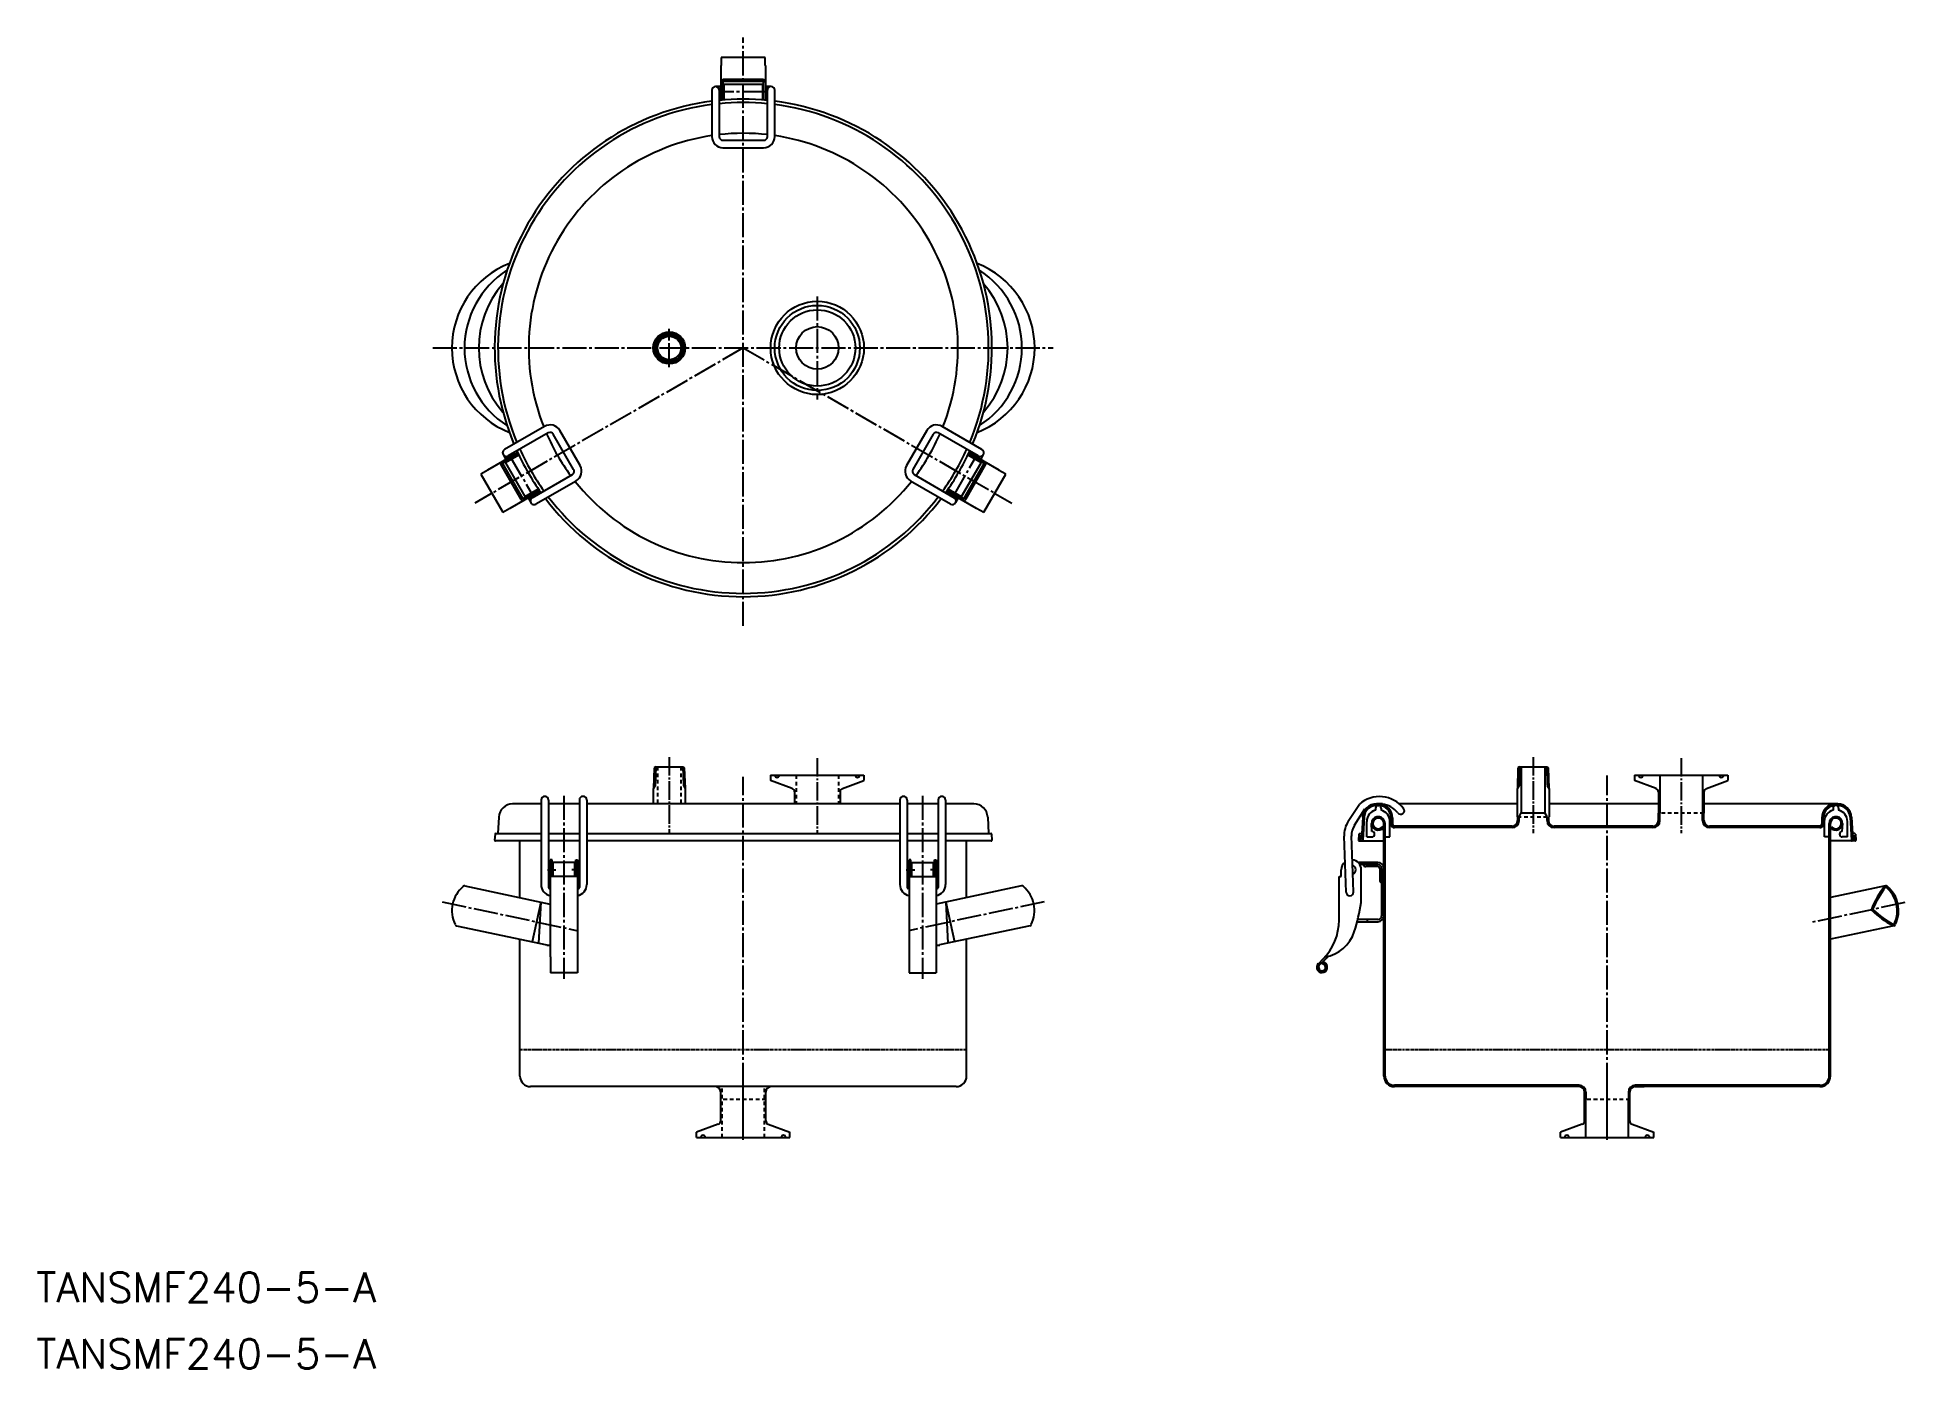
# Model space of a CAD drawing. Extents: x -225 to 784, y 68 to 787.
import ezdxf

# ---------------------------------------------------------------- set-up
doc = ezdxf.new("R2010")
doc.units = 0
for name, pattern in [('CENS', [13, 10, -1, 1, -1]), ('CENTER', [17.5, 13, -1.5, 1.5, -1.5]), ('DASHED', [3.5, 2, -1.5]), ('PHANTOM', [2.5, 1.25, -0.25, 0.25, -0.25, 0.25, -0.25])]:
    doc.linetypes.add(name, pattern=pattern)
doc.layers.get('0').update_dxf_attribs({"linetype": 'CONTINUOUS'})
doc.layers.add('CENTER', color=1, linetype='CENTER')
doc.styles.get("Standard").update_dxf_attribs({"font": 'txt.shx', "bigfont": '@extfont2.shx'})

msp = doc.modelspace()

# ---------------------------------------------------------------- linework, layer by layer
at = {"color": 7, "linetype": 'CONTINUOUS'}
for p, q in [((144.2, 753.1), (144.2, 771.9)), ((144.3, 771.9), (144.2, 771.9)), ((168.1, 776.3), (144.3, 776.3)), ((144.3, 776.3), (144.3, 771.9)), ((168.1, 771.9), (168.1, 776.3)), ((168.2, 771.9), (168.1, 771.9)), ((168.2, 771.9), (168.2, 753.1)), ((139.2, 758.5), (139.2, 733.5)), ((144.2, 760.5), (141.2, 760.5)), ((143.2, 758.5), (143.2, 733.5)), ((143.5, 759.9), (143.5, 755.4)), ((144.2, 759.9), (143.5, 759.9)), ((145.2, 763.1), (144.2, 763.1)), ((167.2, 763.3), (145.2, 763.3)), ((145.2, 763.3), (145.2, 753.2)), ((145.7, 759.7), (145.2, 759.7)), ((166.9, 764.3), (145.4, 764.3)), ((166.7, 761.7), (145.7, 761.7)), ((145.7, 761.7), (145.7, 753.3)), ((166.7, 753.3), (166.7, 761.7)), ((167.2, 759.7), (166.7, 759.7)), ((167.2, 753.2), (167.2, 763.3)), ((168.2, 763.1), (167.2, 763.1)), ((171.2, 760.5), (168.2, 760.5)), ((168.2, 760.4), (168.9, 760.4)), ((168.9, 760.4), (168.9, 754.9)), ((169.2, 733.5), (169.2, 758.5)), ((173.2, 733.5), (173.2, 758.5)), ((143.5, 756.5), (143.2, 756.5)), ((143.5, 755.4), (144.2, 755.4)), ((145.7, 755.7), (145.2, 755.7)), ((167.2, 755.7), (166.7, 755.7)), ((168.9, 754.9), (168.2, 754.9)), ((168.9, 756.5), (169.2, 756.5)), ((145.2, 731.5), (167.2, 731.5)), ((145.2, 727.5), (167.2, 727.5)), ((48.8, 576.9), (27.1, 564.4)), ((285.2, 564.4), (263.6, 576.9)), ((50.8, 573.5), (29.1, 561)), ((64.5, 553.7), (53.5, 572.7)), ((68, 555.7), (57, 574.7)), ((255.4, 574.7), (244.4, 555.7)), ((258.8, 572.7), (247.8, 553.7)), ((283.2, 561), (261.6, 573.5)), ((18.1, 553.4), (34.3, 562.8)), ((25.2, 556.1), (36, 537.5)), ((25.6, 557.8), (26.1, 556.9)), ((34.7, 561.9), (26, 556.8)), ((26, 556.8), (37, 537.8)), ((26.4, 561.7), (27.9, 559.1)), ((27.6, 559.7), (32.4, 562.5)), ((34.9, 561.4), (27.6, 557.2)), ((27.9, 559.1), (27.6, 559.7)), ((27.6, 557.2), (38.1, 539)), ((29.1, 558.6), (29.3, 558.2)), ((31, 561.7), (30.9, 562)), ((32.4, 562.5), (32.7, 561.9)), ((32.6, 560.6), (32.8, 560.2)), ((274.2, 539), (284.7, 557.2)), ((275.4, 537.8), (286.4, 556.8)), ((276.4, 537.5), (287.1, 556.1)), ((284.7, 557.2), (277.5, 561.4)), ((286.4, 556.8), (277.7, 561.9)), ((278.1, 562.8), (294.3, 553.4)), ((279.6, 560.2), (279.8, 560.6)), ((280.4, 562.2), (280.1, 561.6)), ((284.3, 560), (280.4, 562.2)), ((281.3, 561.7), (281.5, 562)), ((283, 558.2), (283.3, 558.6)), ((284, 559.4), (284.3, 560)), ((284.5, 559.1), (286, 561.7)), ((286.2, 556.9), (286.7, 557.8)), ((18.1, 553.3), (14.3, 551.1)), ((14.3, 551.1), (26.2, 530.5)), ((18.1, 553.4), (18.1, 553.3)), ((42.1, 538.4), (63.8, 550.9)), ((44.1, 535), (65.8, 547.5)), ((246.6, 547.5), (268.2, 535)), ((248.6, 550.9), (270.2, 538.4)), ((286.2, 530.5), (298.1, 551.1)), ((294.2, 553.3), (294.3, 553.4)), ((298.1, 551.1), (294.2, 553.3)), ((46.3, 542), (30.1, 532.6)), ((37, 537.8), (45.7, 542.8)), ((37.1, 537.9), (37.6, 537)), ((38.1, 539), (45.4, 543.2)), ((39.8, 540), (40.1, 539.6)), ((39.9, 538.3), (41.4, 535.7)), ((40.4, 538.6), (40.7, 538)), ((40.7, 538), (44.6, 540.2)), ((43.3, 542), (43.6, 541.6)), ((43.7, 539.7), (43.9, 539.4)), ((44.6, 540.2), (44.3, 540.8)), ((282.3, 532.6), (266.1, 542)), ((266.7, 542.8), (275.4, 537.8)), ((267, 543.2), (274.2, 539)), ((267.3, 540.5), (267.7, 541.1)), ((272.1, 537.7), (267.3, 540.5)), ((268.6, 539.7), (268.5, 539.4)), ((268.8, 541.6), (269.1, 542)), ((271, 535.7), (272.5, 538.3)), ((272.4, 538.3), (272.1, 537.7)), ((272.3, 539.6), (272.5, 540)), ((274.7, 537), (275.2, 537.9)), ((26.2, 530.5), (30, 532.7)), ((30, 532.7), (30.1, 532.6)), ((282.3, 532.6), (282.3, 532.7)), ((282.3, 532.7), (286.2, 530.5)), ((108, 392.4), (107.7, 381.3)), ((108.9, 392.9), (108, 392.4)), ((108.9, 392.9), (123.5, 392.9)), ((123.5, 392.9), (124.3, 392.4)), ((124.3, 392.4), (124.7, 381.3)), ((170.9, 388.4), (221.4, 388.4)), ((170.9, 388.4), (170.9, 385.5)), ((182.6, 381.3), (170.9, 385.5)), ((209.8, 381.3), (221.4, 385.5)), ((221.4, 388.4), (221.4, 385.5)), ((574.9, 392.4), (574.6, 381.3)), ((575.8, 392.9), (574.9, 392.4)), ((575.8, 392.9), (590.4, 392.9)), ((576.7, 392.9), (576.7, 368.1)), ((589.4, 392.9), (589.4, 368.1)), ((590.4, 392.9), (591.2, 392.4)), ((591.2, 392.4), (591.6, 381.3)), ((637.8, 388.4), (688.3, 388.4)), ((637.8, 388.4), (637.8, 385.5)), ((649.5, 381.3), (637.8, 385.5)), ((651.6, 388.4), (651.6, 367.9)), ((674.6, 388.4), (674.6, 367.9)), ((676.7, 381.3), (688.3, 385.5)), ((688.3, 388.4), (688.3, 385.5)), ((46.9, 375), (46.9, 329.3)), ((50.9, 375), (50.9, 327.8)), ((67.6, 375), (67.6, 327.8)), ((71.6, 375), (71.6, 329.3)), ((108.6, 382.8), (107.5, 381)), ((107.5, 381), (107.5, 372.9)), ((123.8, 382.8), (124.8, 381)), ((124.8, 381), (124.8, 372.9)), ((183.9, 379.4), (183.9, 372.9)), ((208.5, 379.4), (208.5, 372.9)), ((240.8, 375), (240.8, 329.3)), ((244.8, 375), (244.8, 327.8)), ((261.5, 375), (261.5, 327.8)), ((265.5, 375), (265.5, 329.3)), ((575.5, 382.8), (574.4, 381)), ((574.4, 381), (574.4, 365.9)), ((590.7, 382.8), (591.7, 381)), ((591.7, 381), (591.7, 365.9)), ((650.8, 379.4), (650.8, 367.9)), ((675.4, 379.4), (675.4, 367.9)), ((24, 365.8), (23.6, 356.9)), ((46.9, 372.9), (31.5, 372.9)), ((67.6, 372.9), (50.9, 372.9)), ((240.8, 372.9), (71.6, 372.9)), ((261.5, 372.9), (244.8, 372.9)), ((280.8, 372.9), (265.5, 372.9)), ((288.3, 365.8), (288.8, 356.9)), ((483.2, 363.6), (489.2, 372.8)), ((486.5, 361.4), (492.2, 370.2)), ((491, 365.8), (490.3, 353.7)), ((491.8, 365.7), (491.1, 353.3)), ((493.2, 355.1), (493.2, 363.5)), ((497.9, 370.6), (497.9, 369.6)), ((501.6, 372.9), (498.4, 372.9)), ((498.4, 372.1), (499.6, 372.1)), ((500.9, 370.6), (500.9, 369.6)), ((505.7, 355.1), (505.7, 363.5)), ((506.3, 365.4), (506.3, 361.9)), ((507.1, 365.4), (507.1, 361.9)), ((574.4, 372.9), (510.9, 372.9)), ((574.7, 365.9), (574.7, 363.9)), ((575.5, 365.9), (576.7, 368.1)), ((575.5, 363.9), (575.5, 365.9)), ((576.7, 368.1), (589.4, 368.1)), ((590.6, 365.9), (589.4, 368.1)), ((590.6, 363.9), (590.6, 365.9)), ((591.4, 365.9), (591.4, 363.9)), ((650.8, 372.9), (591.7, 372.9)), ((650.8, 363.9), (650.8, 367.9)), ((651.6, 363.9), (651.6, 367.9)), ((674.6, 363.9), (674.6, 367.9)), ((747.7, 372.9), (675.4, 372.9)), ((675.4, 363.9), (675.4, 367.9)), ((739.1, 365.4), (739.1, 361.9)), ((739.9, 365.4), (739.9, 361.9)), ((740.5, 355.1), (740.5, 363.5)), ((745.2, 370.6), (745.2, 369.6)), ((747.7, 372.1), (746.6, 372.1)), ((748.2, 370.6), (748.2, 369.6)), ((753, 355.1), (753, 363.5)), ((754.4, 365.7), (755.1, 353.3)), ((755.2, 365.8), (755.9, 353.7)), ((22, 356.5), (21.8, 353.3)), ((22.4, 356.9), (46.9, 356.9)), ((50.9, 356.9), (67.6, 356.9)), ((71.6, 356.9), (240.8, 356.9)), ((244.8, 356.9), (261.5, 356.9)), ((265.5, 356.9), (290, 356.9)), ((290.4, 356.5), (290.6, 353.3)), ((482, 325.3), (480.9, 355.5)), ((486, 325.4), (484.9, 355.6)), ((488.9, 356.5), (488.7, 353.3)), ((489.3, 356.9), (490.1, 356.9)), ((489.6, 356.1), (489.5, 353.7)), ((489.5, 353.7), (490.3, 353.7)), ((489.6, 354.9), (490.4, 354.9)), ((493.2, 355.1), (495.9, 355.1)), ((495.9, 358.1), (495.8, 362.3)), ((502.4, 360.3), (501.8, 360.7)), ((502.4, 225.9), (502.4, 362.4)), ((503.1, 225.9), (503.1, 362.4)), ((503.1, 355.1), (505.7, 355.1)), ((571.7, 360.9), (508.1, 360.9)), ((571.7, 360.1), (508.1, 360.1)), ((571.7, 360.9), (563.1, 360.9)), ((647.8, 360.9), (594.4, 360.9)), ((647.8, 360.1), (594.4, 360.1)), ((738.1, 360.9), (678.4, 360.9)), ((738.1, 360.1), (678.4, 360.1)), ((743.1, 355.1), (740.5, 355.1)), ((743.1, 225.9), (743.1, 362.4)), ((743.8, 225.9), (743.8, 362.4)), ((743.8, 360.3), (744.4, 360.7)), ((750.2, 358.1), (750.4, 362.3)), ((753, 355.1), (750.2, 355.1)), ((756.6, 354.9), (755.8, 354.9)), ((756.7, 353.7), (755.9, 353.7)), ((756.9, 356.9), (756.1, 356.9)), ((756.5, 356.1), (756.7, 353.7)), ((757.3, 356.5), (757.5, 353.3)), ((46.9, 352.9), (22.2, 352.9)), ((35.5, 322.3), (35.5, 352.9)), ((67.6, 352.9), (50.9, 352.9)), ((240.8, 352.9), (71.6, 352.9)), ((261.5, 352.9), (244.8, 352.9)), ((290.2, 352.9), (265.5, 352.9)), ((276.9, 322.3), (276.9, 352.9)), ((489.1, 352.9), (502.4, 352.9)), ((757.1, 352.9), (743.8, 352.9)), ((51.9, 340.1), (51.1, 340.1)), ((51.1, 340.1), (51.1, 334.6)), ((51.1, 334.6), (51.9, 334.6)), ((51.9, 342.7), (51.9, 290.3)), ((52.9, 342.7), (51.9, 342.7)), ((66.6, 333.7), (51.9, 333.7)), ((52.9, 333.7), (52.9, 342.7)), ((53.4, 339.3), (52.9, 339.3)), ((52.9, 335.3), (53.4, 335.3)), ((53.4, 333.7), (53.4, 341.3)), ((65.1, 341.3), (53.4, 341.3)), ((65.1, 333.7), (65.1, 341.3)), ((65.1, 339.3), (65.6, 339.3)), ((65.6, 335.3), (65.1, 335.3)), ((65.6, 333.7), (65.6, 342.7)), ((65.6, 342.7), (66.6, 342.7)), ((66.6, 342.7), (66.6, 290.3)), ((66.6, 340.1), (67.3, 340.1)), ((67.3, 334.6), (66.6, 334.6)), ((67.3, 340.1), (67.3, 334.6)), ((245.8, 340.1), (245, 340.1)), ((245, 340.1), (245, 334.6)), ((245, 334.6), (245.8, 334.6)), ((245.8, 342.7), (245.8, 290.3)), ((246.8, 342.7), (245.8, 342.7)), ((245.8, 333.7), (260.5, 333.7)), ((246.8, 333.7), (246.8, 342.7)), ((247.3, 339.3), (246.8, 339.3)), ((246.8, 335.3), (247.3, 335.3)), ((247.3, 341.3), (259, 341.3)), ((247.3, 333.7), (247.3, 341.3)), ((259, 333.7), (259, 341.3)), ((259, 339.3), (259.5, 339.3)), ((259.5, 335.3), (259, 335.3)), ((259.5, 333.7), (259.5, 342.7)), ((259.5, 342.7), (260.5, 342.7)), ((260.5, 342.7), (260.5, 290.3)), ((260.5, 340.1), (261.2, 340.1)), ((261.2, 334.6), (260.5, 334.6)), ((261.2, 340.1), (261.2, 334.6)), ((478.2, 310.2), (478.2, 333.7)), ((478.2, 333.7), (479.4, 333.7)), ((479.4, 333.7), (479.4, 337.3)), ((499.2, 341.3), (488.4, 341.3)), ((499.2, 340.1), (489.4, 340.1)), ((490.2, 319.7), (490.2, 337.3)), ((499.2, 339.1), (492.7, 339.1)), ((500.2, 338.1), (500.2, 331.6)), ((501.2, 338.1), (501.2, 312.5)), ((5.7, 328.6), (51.9, 318.8)), ((51.9, 327.3), (51.4, 327.3)), ((66.6, 327.3), (67.1, 327.3)), ((245.8, 327.3), (245.3, 327.3)), ((306.6, 328.6), (260.5, 318.8)), ((260.5, 327.3), (261, 327.3)), ((773.5, 328.6), (743.8, 322.3)), ((46.7, 319.9), (42.1, 298.4)), ((46.7, 319.9), (45.5, 297.7)), ((265.7, 319.9), (266.8, 297.7)), ((265.7, 319.9), (270.3, 298.4)), ((1.2, 307.1), (50, 296.7)), ((311.2, 307.1), (262.3, 296.7)), ((488, 309.3), (499.2, 309.3)), ((499.2, 310.5), (488.3, 310.5)), ((493.4, 310.5), (493.4, 309.3)), ((778.1, 307.1), (743.8, 299.8)), ((35.5, 225.9), (35.5, 299.8)), ((276.9, 225.9), (276.9, 299.8)), ((52, 290.3), (52, 281.7)), ((66.6, 290.3), (66.5, 290.3)), ((66.5, 290.3), (66.5, 281.7)), ((245.8, 290.3), (245.9, 290.3)), ((245.9, 290.3), (245.9, 281.7)), ((260.4, 290.3), (260.4, 281.7)), ((260.5, 289.3), (260.4, 289.3)), ((469.4, 289), (467, 286.6)), ((470.1, 288.3), (467.7, 285.9)), ((469.3, 287.4), (469.2, 286.4)), ((66.5, 281.7), (52, 281.7)), ((245.9, 281.7), (260.4, 281.7)), ((271.2, 220.2), (41.2, 220.2)), ((144, 213.2), (144, 217.2)), ((144, 201.7), (144, 213.2)), ((168.4, 213.2), (168.4, 217.2)), ((168.4, 201.7), (168.4, 213.2)), ((607.9, 220.9), (508.1, 220.9)), ((607.9, 220.2), (508.1, 220.2)), ((607.9, 220.9), (603.1, 220.9)), ((607.9, 220.2), (603.1, 220.2)), ((610.9, 213.2), (610.9, 217.2)), ((610.9, 201.7), (610.9, 213.2)), ((611.6, 217.2), (611.6, 213.2)), ((611.6, 192.7), (611.6, 213.2)), ((634.6, 217.2), (634.6, 213.2)), ((634.6, 192.7), (634.6, 213.2)), ((635.3, 213.2), (635.3, 217.2)), ((635.3, 201.7), (635.3, 213.2)), ((738.1, 220.9), (638.3, 220.9)), ((643.1, 220.9), (638.3, 220.9)), ((738.1, 220.2), (638.3, 220.2)), ((638.3, 220.2), (643.1, 220.2)), ((142.7, 199.8), (130.9, 195.5)), ((130.9, 192.7), (130.9, 195.5)), ((130.9, 192.7), (181.4, 192.7)), ((169.7, 199.8), (181.4, 195.5)), ((181.4, 192.7), (181.4, 195.5)), ((609.6, 199.8), (597.8, 195.5)), ((597.8, 192.7), (597.8, 195.5)), ((597.8, 192.7), (648.3, 192.7)), ((636.6, 199.8), (648.3, 195.5)), ((648.3, 192.7), (648.3, 195.5))]:
    msp.add_line(p, q, dxfattribs=at)
at = {"color": 1, "linetype": 'CENTER'}
for p, q in [((196.2, 647.1), (196.2, 591.5)), ((116.2, 608.9), (116.2, 629.7))]:
    msp.add_line(p, q, dxfattribs=at)
at = {"color": 1, "linetype": 'CENS'}
for p, q in [((116.2, 398.2), (116.2, 357.1)), ((196.2, 397.7), (196.2, 357.1)), ((583.1, 398.2), (583.1, 357.1)), ((663.1, 397.7), (663.1, 357.1))]:
    msp.add_line(p, q, dxfattribs=at)
at = {"color": 3, "linetype": 'CONTINUOUS'}
for p, q in [((108.9, 392.9), (108.6, 382.8)), ((123.5, 392.9), (123.8, 382.8)), ((575.8, 392.9), (575.5, 382.8)), ((590.4, 392.9), (590.7, 382.8))]:
    msp.add_line(p, q, dxfattribs=at)
at = {"color": 3, "linetype": 'DASHED'}
for p, q in [((109.8, 392.9), (109.8, 372.9)), ((122.5, 392.9), (122.5, 372.9)), ((184.7, 388.4), (184.7, 372.9)), ((207.7, 388.4), (207.7, 372.9)), ((574.7, 365.9), (591.4, 365.9)), ((675.4, 367.9), (650.8, 367.9)), ((168.4, 213.2), (144, 213.2)), ((144.7, 192.7), (144.7, 220.2)), ((167.7, 192.7), (167.7, 220.2)), ((635.3, 213.2), (610.9, 213.2))]:
    msp.add_line(p, q, dxfattribs=at)
at = {"color": 3, "linetype": 'PHANTOM'}
for p, q in [((35.5, 240.2), (276.9, 240.2)), ((502.4, 240.2), (743.8, 240.2))]:
    msp.add_line(p, q, dxfattribs=at)
at = {"color": 7, "linetype": 'CONTINUOUS'}
for centre, radius in [((196.2, 619.3), 25.2), ((196.2, 619.3), 23), ((196.2, 619.3), 20.6), ((116.2, 619.3), 8.65), ((116.2, 619.3), 8.15), ((196.2, 619.3), 11.5), ((116.2, 619.3), 6.35)]:
    msp.add_circle(centre, radius, dxfattribs=at)
at = {"color": 3, "linetype": 'CONTINUOUS'}
msp.add_circle((116.2, 619.3), 7.3, dxfattribs=at)
at = {"color": 7, "linetype": 'CONTINUOUS'}
for centre, radius, start, end in [((141.2, 758.5), 2, 0, 180), ((145.4, 763), 1.25, 90, 180), ((166.9, 763), 1.25, 0, 90), ((171.2, 758.5), 2, 0, 180), ((156.2, 619.3), 134.4, 97.2674, 202.7326), ((156.2, 619.3), 132.6, 97.3648, 202.6352), ((156.2, 619.3), 134.4, 84.4488, 95.5512), ((156.2, 619.3), 132.6, 84.3746, 95.6254), ((156.2, 619.3), 134.4, 337.2674, 82.7326), ((156.2, 619.3), 132.6, 337.3648, 82.6352), ((156.2, 619.3), 116, 98.4271, 201.5729), ((145.2, 733.5), 6, 180, 270), ((156.2, 619.3), 116, 83.5654, 96.4346), ((145.2, 733.5), 2, 180, 270), ((167.2, 733.5), 2, 270, 0), ((167.2, 733.5), 6, 270, 0), ((156.2, 619.3), 116, 338.4271, 81.5729), ((47.7, 619.3), 49, 111.4436, 248.5564), ((55.3, 619.3), 49.8, 122.5859, 237.4141), ((264.7, 619.3), 49, 291.4436, 68.5564), ((257, 619.3), 49.8, 302.5859, 57.4141), ((65.6, 619.3), 52.4, 138.632, 221.368), ((246.7, 619.3), 52.4, 318.632, 41.368), ((51.8, 571.7), 6, 30, 120), ((260.6, 571.7), 6, 60, 150), ((156.2, 619.3), 116, 203.5654, 216.4346), ((51.8, 571.7), 2, 30, 120), ((156.2, 619.3), 116, 323.5654, 336.4346), ((260.6, 571.7), 2, 60, 150), ((26.3, 556.7), 1.25, 120, 210), ((28.1, 562.7), 2, 120, 300), ((156.2, 619.3), 134.4, 204.4488, 215.5512), ((156.2, 619.3), 132.6, 204.3746, 215.6254), ((62.8, 552.7), 6, 300, 30), ((249.6, 552.7), 6, 150, 240), ((156.2, 619.3), 132.6, 324.3746, 335.6254), ((156.2, 619.3), 134.4, 324.4488, 335.5512), ((284.2, 562.7), 2, 240, 60), ((286, 556.7), 1.25, 330, 60), ((62.8, 552.7), 2, 300, 30), ((156.2, 619.3), 116, 218.4271, 321.5729), ((249.6, 552.7), 2, 150, 240), ((37.1, 538.1), 1.25, 210, 300), ((43.1, 536.7), 2, 120, 300), ((156.2, 619.3), 134.4, 217.2674, 322.7326), ((156.2, 619.3), 132.6, 217.3648, 322.6352), ((269.2, 536.7), 2, 240, 60), ((275.3, 538.1), 1.25, 240, 330), ((174.4, 388.4), 1.2, 180, 0), ((217.9, 388.4), 1.2, 180, 0), ((641.3, 388.4), 1.2, 180, 0), ((684.8, 388.4), 1.2, 180, 0), ((48.9, 375), 2, 0, 180), ((69.6, 375), 2, 0, 180), ((181.9, 379.4), 2, 0, 70), ((210.5, 379.4), 2, 110, 180), ((242.8, 375), 2, 0, 180), ((263.5, 375), 2, 0, 180), ((500.1, 360.6), 16.3, 37.3016, 131.742), ((648.8, 379.4), 2, 0, 70), ((677.4, 379.4), 2, 110, 180), ((31.5, 365.4), 7.5, 90, 177), ((280.8, 365.4), 7.5, 3, 90), ((494.9, 355.9), 14, 147, 182), ((498.4, 365.4), 7.5, 90, 177), ((498.4, 365.4), 6.7, 90, 177), ((500.1, 360.6), 12.3, 37.3016, 129.4248), ((499.4, 363.5), 6.25, 103.8865, 180), ((499.4, 362.4), 3.65, 0, 323.9223), ((499.4, 362.4), 2.95, 0, 323.9223), ((499.4, 370.6), 1.5, 0, 180), ((499.6, 365.4), 7.5, 0, 90), ((499.6, 365.4), 6.7, 0, 90), ((499.4, 363.5), 6.25, 0, 76.1135), ((511.5, 369.3), 2, 217.3016, 37.3016), ((571.7, 363.9), 3, 270, 0), ((571.7, 363.9), 3.8, 270, 0), ((594.4, 363.9), 3.8, 180, 270), ((594.4, 363.9), 3, 180, 270), ((647.8, 363.9), 3.8, 270, 0), ((647.8, 363.9), 3, 270, 0), ((678.4, 363.9), 3.8, 180, 270), ((678.4, 363.9), 3, 180, 270), ((746.6, 365.4), 7.5, 90, 180), ((746.6, 365.4), 6.7, 90, 180), ((746.7, 363.5), 6.25, 103.8865, 180), ((746.7, 362.4), 3.65, 216.0777, 180), ((746.7, 362.4), 2.95, 216.0777, 180), ((746.7, 370.6), 1.5, 0, 180), ((747.7, 365.4), 7.5, 3, 90), ((747.7, 365.4), 6.7, 3, 90), ((746.7, 363.5), 6.25, 0, 76.1135), ((22.2, 353.3), 0.4, 177, 270), ((22.4, 356.5), 0.4, 90, 177), ((290, 356.5), 0.4, 3, 90), ((290.2, 353.3), 0.4, 270, 3), ((494.9, 355.9), 10, 147, 182), ((489.1, 353.3), 0.4, 177, 270), ((489.3, 356.5), 0.4, 90, 177), ((490.1, 356.5), 0.4, 357, 90), ((490.7, 353.3), 0.4, 270, 357), ((495.9, 356.6), 1.5, 270, 90), ((508.1, 361.9), 1.8, 180, 270), ((508.1, 361.9), 1, 180, 270), ((738.1, 361.9), 1, 270, 0), ((738.1, 361.9), 1.8, 270, 0), ((750.2, 356.6), 1.5, 90, 270), ((755.5, 353.3), 0.4, 183, 270), ((756.1, 356.5), 0.4, 90, 183), ((756.9, 356.5), 0.4, 3, 90), ((757.1, 353.3), 0.4, 270, 3), ((484.8, 337.3), 5.4, 128.5827, 180), ((484.8, 337.3), 5.4, 0, 83.6767), ((484.8, 337.3), 2.4, 291.0083, 72.9917), ((492.7, 340.6), 1.5, 199.4712, 270), ((499.2, 338.1), 3.2, 0, 90), ((499.2, 338.1), 2, 0, 90), ((499.2, 338.1), 1, 0, 90), ((15.7, 315.3), 17, 129.4199, 206.5801), ((5.5, 327.7), 1, 78, 129.4199), ((52.9, 329.3), 6, 180, 260.4059), ((51.4, 327.8), 0.5, 180, 270), ((65.6, 329.3), 6, 279.5941, 0), ((67.1, 327.8), 0.5, 270, 0), ((246.8, 329.3), 6, 180, 260.4059), ((245.3, 327.8), 0.5, 180, 270), ((259.5, 329.3), 6, 279.5941, 0), ((261, 327.8), 0.5, 270, 0), ((306.8, 327.7), 1, 50.5801, 102), ((296.6, 315.3), 17, 333.4199, 50.5801), ((484, 325.3), 2, 182, 2), ((501.7, 331.6), 1.5, 180, 250.5288), ((812.4, 297.6), 50, 142.1222, 157.9034), ((812.4, 297.6), 49.3, 142.1222, 157.9034), ((773.7, 327.7), 1, 50.5801, 102), ((773.7, 327.7), 0.3, 50.5801, 142.1222), ((763.6, 315.3), 16.3, 333.4199, 50.5801), ((763.6, 315.3), 17, 333.4199, 50.5801), ((391.3, 334.8), 100, 341.9543, 351.3362), ((767, 316), 1, 157.9034, 226.0966), ((801, 351.3), 50, 226.0966, 241.8778), ((767, 316), 0.3, 157.9034, 226.0966), ((801, 351.3), 49.3, 226.0966, 241.8778), ((1.4, 308.1), 1, 206.5801, 258), ((311, 308.1), 1, 282, 333.4199), ((448.2, 310.2), 30, 315, 0), ((467.4, 310), 20, 279.3023, 341.9543), ((499.2, 312.5), 2, 270, 0), ((499.2, 312.5), 3.2, 270, 0), ((777.9, 308.1), 0.3, 241.8778, 333.4199), ((777.9, 308.1), 1, 282, 333.4199), ((51.3, 307.7), 11.1, 263.5285, 273.1039), ((261.1, 307.7), 11.1, 266.8961, 276.4715), ((469, 284.6), 2.85, 135, 85.4755), ((469, 284.6), 1.85, 135, 85.4755), ((448.2, 310.2), 31, 315, 320.8189), ((41.2, 225.9), 5.7, 180, 270), ((271.2, 225.9), 5.7, 270, 0), ((508.1, 225.9), 5.7, 180, 270), ((508.1, 225.9), 5, 180, 270), ((738.1, 225.9), 5.7, 270, 0), ((738.1, 225.9), 5, 270, 0), ((141, 217.2), 3, 0, 90), ((171.4, 217.2), 3, 90, 180), ((607.9, 217.2), 3.7, 0, 90), ((607.9, 217.2), 3, 0, 90), ((638.3, 217.2), 3.7, 90, 180), ((638.3, 217.2), 3, 90, 180), ((134.4, 192.7), 1.2, 0, 180), ((142, 201.7), 2, 290, 0), ((170.4, 201.7), 2, 180, 250), ((177.9, 192.7), 1.2, 0, 180), ((601.3, 192.7), 1.2, 0, 180), ((608.9, 201.7), 2, 290, 0), ((637.3, 201.7), 2, 180, 250), ((644.8, 192.7), 1.2, 0, 180)]:
    msp.add_arc(centre, radius, start, end, dxfattribs=at)
at = {"layer": 'CENTER', "color": 1, "linetype": 'CENTER'}
for p, q in [((156.2, 469.1), (156.2, 787.1)), ((168.6, 757.7), (143.6, 757.7)), ((-11.6, 619.3), (323.6, 619.3)), ((156.2, 619.3), (11.1, 535.5)), ((156.2, 619.3), (301.3, 535.5)), ((30.1, 560.9), (42.6, 539.2)), ((269.8, 539.3), (282.3, 561)), ((156.2, 202.6), (156.2, 387.6)), ((623.1, 202.6), (623.1, 388.3)), ((59.2, 377.3), (59.2, 278.5)), ((253.1, 377.3), (253.1, 278.5)), ((50.4, 337.3), (54.9, 337.3)), ((68.1, 337.3), (63.5, 337.3)), ((244.3, 337.3), (248.9, 337.3)), ((262, 337.3), (257.4, 337.3)), ((-6.5, 320), (66.1, 304.6)), ((318.8, 320), (246.3, 304.6)), ((783.9, 319.6), (732.6, 308.7)), ((156.2, 210.2), (156.2, 223.9)), ((623.1, 210.2), (623.1, 223.9)), ((156.2, 191.4), (156.2, 215.3)), ((623.1, 191.4), (623.1, 215.3))]:
    msp.add_line(p, q, dxfattribs=at)

# ---------------------------------------------------------------- texts
at = {"color": 7, "linetype": 'CONTINUOUS'}
for p in [(-226, 103.7), (-226, 67.8)]:
    msp.add_text('TANSMF240-5-A', height=16, dxfattribs=at).set_placement(p)

doc.saveas('drawing.dxf')
